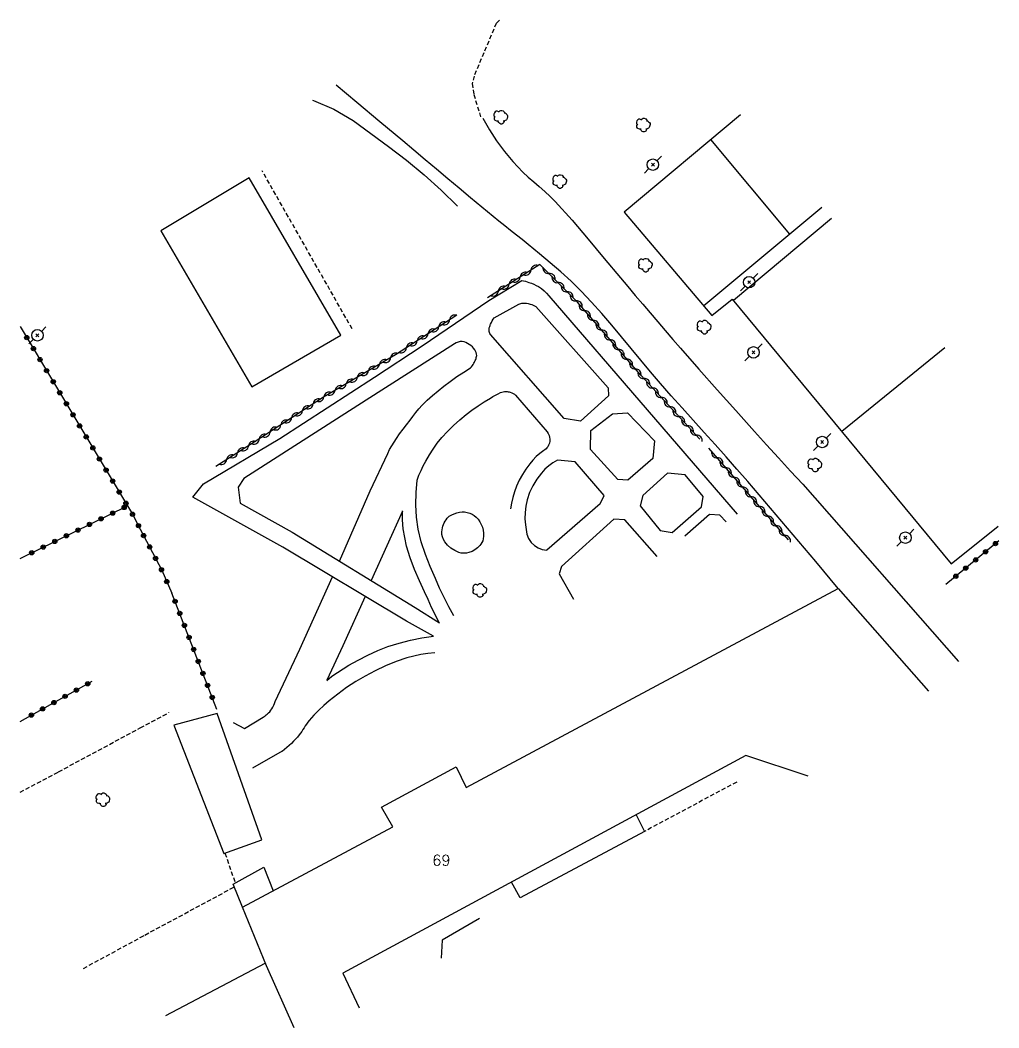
# Model space of a CAD drawing. Header units: millimetres. Extents: x 254999 to 256000, y 142999 to 144000.
# Drawn here: x 255000 to 255114.1, y 143183.1 to 143300.6 of the extents above; entities that cross this region are included whole.
import ezdxf
from ezdxf.enums import TextEntityAlignment as Align

# ---------------------------------------------------------------- set-up
doc = ezdxf.new("R2010")
doc.units = ezdxf.units.MM
doc.linetypes.add('DASHED', pattern=[0.75, 0.5, -0.25])
doc.layers.get('0').update_dxf_attribs({"linetype": 'CONTINUOUS'})
for name, color, linetype in [('W0017', 7, 'CONTINUOUS'), ('W0071', 7, 'CONTINUOUS'), ('W0101', 7, 'CONTINUOUS'), ('W0104', 1, 'CONTINUOUS'), ('W0112', 1, 'DASHED'), ('W0120', 7, 'CONTINUOUS'), ('W0300', 7, 'CONTINUOUS'), ('W0310', 3, 'CONTINUOUS'), ('W0323', 7, 'CONTINUOUS'), ('W0333', 7, 'CONTINUOUS'), ('W0473', 7, 'CONTINUOUS'), ('W0991', 7, 'CONTINUOUS')]:
    doc.layers.add(name, color=color, linetype=linetype)
doc.styles.get("Standard").update_dxf_attribs({"font": 'romans.shx', "width": 0.85})

# ---------------------------------------------------------------- blocks, each defined once
blk = doc.blocks.new('T473')
for p, q in [((-0.166667, 0.166667), (0.166667, -0.166667)), ((-0.166667, -0.166667), (0.166667, 0.166667)), ((0.500001, 0.500001), (1.000002, 1.000002)), ((-1.000002, -1.000002), (-0.500001, -0.500001))]:
    blk.add_line(p, q)
blk.add_ellipse((0, 0), major_axis=(0.471405, 0.471405), ratio=1, start_param=5.4977871438, end_param=11.780972451)
blk = doc.blocks.new('T300')
for p, q in [((-0.8, 0.51), (-0.86, 0.34)), ((-0.86, 0.34), (-0.86, 0.17)), ((-0.86, 0.17), (-0.74, 0.06)), ((-0.69, 0.63), (-0.8, 0.51)), ((-0.8, -0.06), (-0.74, 0.06)), ((-0.74, 0.06), (-0.69, 0.11)), ((-0.57, 0.69), (-0.69, 0.63)), ((-0.46, 0.69), (-0.57, 0.69)), ((-0.29, 0.63), (-0.46, 0.69)), ((-0.29, 0.63), (-0.17, 0.74)), ((-0.23, 0.57), (-0.29, 0.63)), ((-0.17, 0.74), (-0.06, 0.8)), ((-0.06, 0.8), (0.06, 0.8)), ((0.06, 0.8), (0.23, 0.74)), ((0.23, 0.74), (0.34, 0.63)), ((0.34, 0.63), (0.4, 0.51)), ((0.46, 0.46), (0.34, 0.46)), ((0.4, 0.51), (0.4, 0.46)), ((0.57, 0.4), (0.46, 0.46)), ((0.57, 0.4), (0.69, 0.29)), ((0.69, 0.29), (0.74, 0.17)), ((0.74, 0.06), (0.69, -0.17)), ((0.74, 0.17), (0.74, 0.06)), ((-0.8, -0.17), (-0.8, -0.06)), ((-0.8, -0.23), (-0.8, -0.17)), ((-0.74, -0.34), (-0.8, -0.23)), ((-0.69, -0.4), (-0.74, -0.34)), ((-0.51, -0.46), (-0.69, -0.4)), ((-0.4, -0.46), (-0.51, -0.46)), ((-0.4, -0.46), (-0.34, -0.46)), ((-0.34, -0.46), (-0.34, -0.4)), ((-0.34, -0.51), (-0.34, -0.46)), ((-0.29, -0.63), (-0.34, -0.51)), ((-0.17, -0.74), (-0.29, -0.63)), ((-0.06, -0.8), (-0.17, -0.74)), ((0.06, -0.8), (-0.06, -0.8)), ((0.17, -0.74), (0.06, -0.8)), ((0.23, -0.69), (0.17, -0.74)), ((0.29, -0.46), (0.23, -0.46)), ((0.29, -0.63), (0.23, -0.69)), ((0.46, -0.4), (0.29, -0.46)), ((0.34, -0.51), (0.29, -0.63)), ((0.34, -0.51), (0.34, -0.46)), ((0.57, -0.34), (0.46, -0.4)), ((0.63, -0.29), (0.57, -0.34)), ((0.69, -0.17), (0.63, -0.29))]:
    blk.add_line(p, q)
blk = doc.blocks.new('t310o')
at = {"color": 0, "linetype": 'Continuous'}
for centre, start, end in [((-0.5, 0.38), 216.8699, 323.1304), ((0.5, -0.37), 36.8699, 143.1303)]:
    blk.add_arc(centre, 0.625, start, end, dxfattribs=at)
blk = doc.blocks.new('t323o')
at = {"color": 0, "linetype": 'Continuous'}
for radius in [0.25, 0.15]:
    blk.add_circle((0, 0), radius, dxfattribs=at)

msp = doc.modelspace()

# ---------------------------------------------------------------- linework, layer by layer
at = {"layer": 'W0017'}
for points in [[(255095.33, 143234.35), (255092.72, 143237.48), (255090.1, 143240.61), (255087.45, 143243.71), (255084.79, 143246.8), (255083.53, 143248.24), (255082.26, 143249.68), (255080.99, 143251.11), (255079.71, 143252.53), (255078.43, 143253.95), (255077.15, 143255.38), (255075.88, 143256.81), (255074.62, 143258.25), (255073.46, 143259.59), (255072.33, 143260.95), (255071.2, 143262.32), (255070.08, 143263.69), (255068.94, 143265.05), (255067.78, 143266.4), (255066.6, 143267.72), (255065.38, 143269.01), (255064.21, 143270.14), (255063, 143271.23), (255061.77, 143272.29), (255060.53, 143273.34), (255059.87, 143273.9), (255059.19, 143274.45), (255058.52, 143275), (255057.83, 143275.54), (255057.15, 143276.08), (255056.47, 143276.62), (255055.79, 143277.16), (255055.12, 143277.71), (255053.79, 143278.8), (255052.47, 143279.89), (255051.15, 143280.99), (255049.84, 143282.1), (255048.52, 143283.2), (255047.21, 143284.3), (255045.89, 143285.41), (255044.58, 143286.51), (255041.91, 143288.74), (255039.25, 143290.98), (255036.84, 143292.99)], [(255053.92, 143289.14), (255054.69, 143287.81), (255055.53, 143286.53), (255056.44, 143285.29), (255057.41, 143284.1), (255057.98, 143283.47), (255058.59, 143282.87), (255059.21, 143282.3), (255059.85, 143281.74), (255060.49, 143281.18), (255061.13, 143280.62), (255061.75, 143280.04), (255062.35, 143279.44), (255064.32, 143277.28), (255066.21, 143275.05), (255068.07, 143272.79), (255069.95, 143270.55), (255070.82, 143269.53), (255071.69, 143268.5), (255072.56, 143267.47), (255073.43, 143266.45), (255074.3, 143265.42), (255075.18, 143264.4), (255076.05, 143263.37), (255076.94, 143262.36), (255079.08, 143259.91), (255081.23, 143257.49), (255083.4, 143255.07), (255085.57, 143252.65), (255086.97, 143251.1), (255088.37, 143249.56), (255089.78, 143248.02), (255091.2, 143246.48)], [(255091.2, 143246.48), (255109.35, 143225.82)]]:
    msp.add_lwpolyline(points, dxfattribs=at)
at = {"layer": 'W0071'}
for points in [[(255030.62, 143239.14), (255020.11, 143244.97), (255021.38, 143246.55), (255030.26, 143251.84), (255041.3, 143258.97), (255046.84, 143262.64), (255054.62, 143267.9), (255058.46, 143270.23)], [(255058.46, 143270.23), (255058.67, 143270.19), (255058.88, 143270.14), (255059.09, 143270.08), (255059.29, 143270.01), (255059.58, 143269.91), (255059.86, 143269.8), (255060.14, 143269.67), (255060.4, 143269.52), (255060.74, 143269.29), (255061.05, 143269.03), (255061.34, 143268.75), (255061.61, 143268.45)], [(255061.61, 143268.45), (255073.08, 143255.16), (255083.55, 143243.01)], [(255055.23, 143265.9), (255058.12, 143267.48)], [(255058.12, 143267.48), (255058.23, 143267.53), (255058.34, 143267.56), (255058.46, 143267.58), (255058.58, 143267.59), (255058.79, 143267.6), (255059.01, 143267.58), (255059.22, 143267.54), (255059.43, 143267.49), (255059.61, 143267.44), (255059.77, 143267.38), (255059.94, 143267.3), (255060.1, 143267.21)], [(255060.09, 143267.21), (255068.51, 143257.71)], [(255054.81, 143263.94), (255054.74, 143264.05), (255054.69, 143264.17), (255054.66, 143264.3), (255054.64, 143264.42), (255054.64, 143264.52), (255054.65, 143264.62), (255054.67, 143264.71), (255054.7, 143264.8), (255054.73, 143264.89), (255054.76, 143264.98), (255054.79, 143265.07), (255054.83, 143265.15), (255054.91, 143265.35), (255055.01, 143265.54), (255055.11, 143265.73), (255055.23, 143265.9)], [(255052.48, 143260.06), (255052.6, 143260.19), (255052.7, 143260.32), (255052.79, 143260.46), (255052.88, 143260.61), (255052.93, 143260.71), (255052.99, 143260.82), (255053.04, 143260.92), (255053.09, 143261.03), (255053.13, 143261.14), (255053.16, 143261.26), (255053.19, 143261.38), (255053.2, 143261.5), (255053.18, 143261.67), (255053.14, 143261.84), (255053.07, 143262), (255052.99, 143262.14), (255052.85, 143262.34), (255052.7, 143262.51), (255052.52, 143262.66), (255052.33, 143262.79), (255052.14, 143262.91), (255051.94, 143263.01), (255051.73, 143263.08), (255051.5, 143263.11), (255051.27, 143263.11), (255051.04, 143263.06), (255050.82, 143262.98), (255050.61, 143262.87)], [(255068.51, 143257.71), (255068.57, 143256.81), (255065.31, 143253.83), (255063.38, 143254.17), (255054.8, 143263.94)], [(255050.61, 143262.87), (255040.34, 143256.3), (255026.05, 143247.16), (255025.41, 143246.16), (255025.62, 143244.28), (255031.7, 143240.89)], [(255042.83, 143250.09), (255043.06, 143250.54), (255043.31, 143250.98), (255043.57, 143251.41), (255043.84, 143251.84), (255044.22, 143252.38), (255044.62, 143252.91), (255045.03, 143253.43), (255045.44, 143253.95), (255045.77, 143254.4), (255046.11, 143254.84), (255046.46, 143255.27), (255046.83, 143255.69), (255047.43, 143256.28), (255048.06, 143256.85), (255048.7, 143257.39), (255049.36, 143257.91), (255050.12, 143258.48), (255050.9, 143259.03), (255051.69, 143259.56), (255052.49, 143260.06)], [(255055.98, 143257.18), (255056.14, 143257.22), (255056.29, 143257.26), (255056.45, 143257.28), (255056.61, 143257.29), (255056.74, 143257.28), (255056.86, 143257.27), (255056.99, 143257.25), (255057.11, 143257.22), (255057.28, 143257.15), (255057.44, 143257.07), (255057.59, 143256.98), (255057.73, 143256.87)], [(255046.25, 143246.96), (255046.47, 143247.53), (255046.72, 143248.09), (255046.98, 143248.64), (255047.27, 143249.18), (255047.69, 143249.9), (255048.13, 143250.59), (255048.61, 143251.27), (255049.13, 143251.92), (255049.79, 143252.65), (255050.49, 143253.34), (255051.22, 143254), (255051.97, 143254.62), (255052.65, 143255.14), (255053.36, 143255.63), (255054.08, 143256.1), (255054.81, 143256.54), (255055.1, 143256.71), (255055.39, 143256.88), (255055.69, 143257.03), (255055.99, 143257.18)], [(255057.72, 143256.87), (255061.42, 143252.6)], [(255061.43, 143252.6), (255061.55, 143252.4), (255061.64, 143252.19), (255061.7, 143251.97), (255061.72, 143251.74), (255061.71, 143251.51), (255061.67, 143251.28), (255061.59, 143251.06), (255061.48, 143250.86), (255061.39, 143250.73), (255061.28, 143250.61), (255061.15, 143250.51), (255061.01, 143250.43)], [(255061.02, 143250.43), (255060.57, 143250.09), (255060.15, 143249.71), (255059.76, 143249.3), (255059.39, 143248.87), (255058.94, 143248.26), (255058.53, 143247.62), (255058.16, 143246.96), (255057.84, 143246.27), (255057.6, 143245.62), (255057.4, 143244.96), (255057.26, 143244.29), (255057.16, 143243.61)], [(255037.22, 143237.52), (255040.78, 143245.73), (255042.83, 143250.09)], [(255062.61, 143249.29), (255062.09, 143248.99), (255061.61, 143248.64), (255061.16, 143248.24), (255060.75, 143247.79), (255060.22, 143247.08), (255059.75, 143246.32), (255059.37, 143245.51), (255059.08, 143244.67), (255058.92, 143243.94), (255058.84, 143243.21), (255058.83, 143242.47), (255058.89, 143241.74), (255058.96, 143241.22), (255059.06, 143240.69), (255059.25, 143240.17), (255059.55, 143239.71), (255059.93, 143239.35), (255060.37, 143239.08), (255060.85, 143238.9), (255061.36, 143238.82)], [(255067.61, 143244.21), (255068.04, 143245.16), (255064.68, 143249.12), (255062.61, 143249.29)], [(255050.55, 143231.15), (255049.96, 143232.21), (255049.4, 143233.29), (255048.87, 143234.39), (255048.39, 143235.51), (255047.8, 143236.91), (255047.24, 143238.32), (255046.75, 143239.77), (255046.4, 143241.25), (255046.2, 143242.67), (255046.11, 143244.1), (255046.13, 143245.53), (255046.25, 143246.96)], [(255044.54, 143243.37), (255040.9, 143235.27)], [(255048.84, 143230.35), (255048.39, 143231.24), (255047.95, 143232.14), (255047.53, 143233.04), (255047.13, 143233.95), (255046.55, 143235.25), (255045.97, 143236.56), (255045.45, 143237.9), (255045.03, 143239.27), (255044.81, 143240.28), (255044.65, 143241.31), (255044.56, 143242.34), (255044.54, 143243.38)], [(255074.22, 143238.08), (255070.47, 143242.35), (255069.19, 143242.42), (255063.07, 143236.89), (255062.8, 143236.06), (255064.5, 143233.08)], [(255082.27, 143242.09), (255081.55, 143242.9), (255080.32, 143242.98), (255077.46, 143240.43)], [(255029.73, 143221.16), (255032.58, 143227.28), (255036.39, 143235.69)], [(255040.21, 143233.41), (255037.59, 143227.65), (255035.73, 143223.64)], [(255046.05, 143232.13), (255048.85, 143230.34)], [(255048.15, 143228.77), (255045.03, 143230.52)], [(255035.73, 143223.63), (255036.34, 143224.11), (255036.98, 143224.56), (255037.63, 143224.99), (255038.3, 143225.39), (255039.4, 143226), (255040.53, 143226.58), (255041.67, 143227.11), (255042.86, 143227.57), (255044.15, 143227.98), (255045.48, 143228.32), (255046.81, 143228.59), (255048.16, 143228.78)], [(255048.31, 143226.82), (255047.49, 143226.75), (255046.68, 143226.64), (255045.87, 143226.47), (255045.08, 143226.26), (255043.81, 143225.83), (255042.58, 143225.33), (255041.37, 143224.75), (255040.19, 143224.13), (255039.1, 143223.49), (255038.04, 143222.79), (255037.01, 143222.04), (255036.02, 143221.26), (255035.39, 143220.72), (255034.79, 143220.16), (255034.21, 143219.57), (255033.67, 143218.95), (255033.51, 143218.75), (255033.36, 143218.54), (255033.22, 143218.33), (255033.09, 143218.11), (255032.95, 143217.9), (255032.82, 143217.68), (255032.67, 143217.47), (255032.52, 143217.27), (255032.31, 143217.01), (255032.09, 143216.77), (255031.85, 143216.53), (255031.62, 143216.29), (255031.36, 143216.05), (255031.09, 143215.8), (255030.82, 143215.57), (255030.54, 143215.34)], [(255028.3, 143219.36), (255028.43, 143219.43), (255028.55, 143219.51), (255028.67, 143219.6), (255028.79, 143219.69), (255028.94, 143219.83), (255029.08, 143219.98), (255029.21, 143220.14), (255029.33, 143220.31), (255029.45, 143220.52), (255029.56, 143220.73), (255029.65, 143220.95), (255029.73, 143221.17)], [(255024.83, 143218.7), (255026.14, 143218.02), (255028.31, 143219.35)], [(255030.55, 143215.36), (255027.07, 143213.38)]]:
    msp.add_lwpolyline(points, dxfattribs=at)
for points in [[(255073.73, 143249.48), (255070.82, 143246.95), (255069.65, 143247.06), (255066.45, 143250.55), (255066.52, 143252.76), (255069.02, 143254.71), (255070.79, 143254.81), (255073.93, 143251.55)], [(255076, 143240.86), (255079.4, 143243.85), (255079.6, 143245.07), (255077.48, 143247.6), (255075.43, 143247.78), (255072.57, 143245.17), (255072.26, 143243.98), (255074.6, 143241.11)]]:
    msp.add_lwpolyline(points, close=True, dxfattribs=at)
at = {"layer": 'W0101'}
for points in [[(255031.95, 143183.13), (255028.71, 143190.34), (255025.91, 143197.19), (255043.42, 143206.55), (255042.12, 143208.85), (255050.8, 143213.55), (255051.97, 143211.15), (255095.33, 143234.35), (255105.87, 143222.37)], [(255091.84, 143212.45), (255084.57, 143214.87), (255037.61, 143189.49), (255037.61, 143189.5), (255039.52, 143185.48)]]:
    msp.add_lwpolyline(points, dxfattribs=at)
at = {"layer": 'W0104'}
for points in [[(255052.3, 143238.52), (255052.01, 143238.46), (255051.7, 143238.44), (255051.4, 143238.47), (255051.11, 143238.55), (255050.64, 143238.76), (255050.2, 143239.04), (255049.82, 143239.39), (255049.49, 143239.79), (255049.33, 143240.06), (255049.22, 143240.35), (255049.15, 143240.65), (255049.14, 143240.96), (255049.16, 143241.17), (255049.2, 143241.39), (255049.25, 143241.59), (255049.32, 143241.8), (255049.41, 143241.99), (255049.52, 143242.18), (255049.64, 143242.36), (255049.77, 143242.52), (255050.01, 143242.75), (255050.29, 143242.93), (255050.58, 143243.06), (255050.89, 143243.16), (255051.19, 143243.23), (255051.5, 143243.27), (255051.8, 143243.26), (255052.11, 143243.21), (255052.39, 143243.13), (255052.66, 143243.01), (255052.91, 143242.85), (255053.13, 143242.66), (255053.37, 143242.41), (255053.58, 143242.12), (255053.74, 143241.81), (255053.87, 143241.49), (255053.96, 143241.15), (255054.01, 143240.8), (255054.01, 143240.45), (255053.97, 143240.11), (255053.91, 143239.9), (255053.82, 143239.7), (255053.7, 143239.52), (255053.57, 143239.36), (255053.3, 143239.09), (255053, 143238.85), (255052.66, 143238.65)], [(255028.16, 143205.04), (255022.94, 143219.77), (255017.9, 143218.4), (255023.73, 143203.44)]]:
    msp.add_lwpolyline(points, close=True, dxfattribs=at)
for points in [[(255067.61, 143244.21), (255061.36, 143238.82)], [(255071.77, 143207.95), (255072.75, 143206.02)], [(255072.75, 143206.02), (255058.27, 143198.29)], [(255025.93, 143197.2), (255024.81, 143199.87), (255028.38, 143201.86), (255029.49, 143199.1)], [(255058.27, 143198.29), (255057.27, 143200.11)], [(255053.53, 143195.87), (255049.16, 143193.33), (255049.07, 143191.24)], [(255016.96, 143184.58), (255028.57, 143190.67)]]:
    msp.add_lwpolyline(points, dxfattribs=at)
at = {"layer": 'W0112'}
for points in [[(255055.88, 143300.58), (255055.49, 143300.21), (255052.9, 143294.07), (255052.69, 143293.19), (255052.86, 143291.93), (255053.72, 143289.11)], [(255038.69, 143264.6), (255028.21, 143283)], [(255014, 143218.09), (255017.33, 143219.87)], [(255000, 143210.61), (255004.48, 143212.98), (255014, 143218.09)], [(255083.5, 143211.77), (255072.75, 143206.02)], [(255023.87, 143203.48), (255025.06, 143200.01)], [(255014, 143193.65), (255014.54, 143193.95), (255024.95, 143199.55)], [(255007.38, 143190.06), (255014, 143193.65)]]:
    msp.add_lwpolyline(points, dxfattribs=at)
at = {"layer": 'W0120'}
for points in [[(255031.7, 143240.89), (255046.05, 143232.13)], [(255045.03, 143230.52), (255030.62, 143239.14)]]:
    msp.add_lwpolyline(points, dxfattribs=at)
at = {"layer": 'W0300'}
msp.add_lwpolyline([(255034.08, 143291.24), (255034.17, 143291.22), (255036.57, 143290.22), (255038.79, 143288.88), (255040.88, 143287.38), (255042.92, 143285.87), (255045.04, 143284.25), (255047.09, 143282.55), (255049.06, 143280.77), (255050.96, 143278.9)], dxfattribs=at)
at = {"layer": 'W0310'}
for points in [[(255060.58, 143272.12), (255054.47, 143268.2)], [(255079.21, 143251.76), (255072.32, 143259.21), (255064.96, 143267.7), (255060.58, 143272.12)], [(255050.89, 143266.19), (255043.75, 143261.57)], [(255043.75, 143261.57), (255035.34, 143256.64), (255027.28, 143251.39), (255022.79, 143248.56)], [(255089.53, 143240.02), (255080.25, 143250.7)]]:
    msp.add_lwpolyline(points, dxfattribs=at)
at = {"layer": 'W0323'}
for points in [[(255000, 143264.88), (255000.47, 143264.1), (255013.09, 143243.01), (255014, 143241.26)], [(255000, 143237.85), (255012.51, 143243.97)], [(255014, 143241.26), (255016.51, 143236.46), (255017.69, 143233.78)], [(255114.05, 143239.9), (255107.88, 143234.8)], [(255022.92, 143220.24), (255017.69, 143233.78)], [(255000, 143218.85), (255008.4, 143223.53)]]:
    msp.add_lwpolyline(points, dxfattribs=at)
at = {"layer": 'W0333'}
for points in [[(255083.95, 143289.54), (255070.38, 143278.2), (255080.62, 143266.17), (255082.99, 143268.06), (255108.5, 143237.22), (255113.98, 143241.6)], [(255089.68, 143275.63), (255080.5, 143286.66)], [(255093.42, 143278.74), (255079.66, 143267.3)], [(255094.55, 143277.46), (255083.12, 143267.89)], [(255107.75, 143262.4), (255095.76, 143252.62)]]:
    msp.add_lwpolyline(points, dxfattribs=at)
msp.add_lwpolyline([(255037.38, 143263.88), (255026.69, 143282.21), (255016.4, 143276.04), (255026.98, 143257.84)], close=True, dxfattribs=at)

# ---------------------------------------------------------------- block references
at = {"layer": 'W0300'}
for p in [(255056.06, 143289.27), (255072.67, 143288.35), (255062.92, 143281.77), (255072.9, 143272.02), (255079.75, 143264.8), (255092.66, 143248.73), (255053.6, 143234.11), (255009.69, 143209.72)]:
    msp.add_blockref('T300', p, dxfattribs=at)
at = {"layer": 'W0310'}
for p, rotation in [((255058.26, 143270.63), 212.6992153339221), ((255059.52, 143271.44), 212.6992153339221), ((255061.64, 143271.06), 134.6936780822065), ((255056.99, 143269.82), 212.6992153339221), ((255062.69, 143269.99), 134.6936780822065), ((255055.73, 143269.01), 212.6992153339221), ((255063.75, 143268.92), 134.6936780822065), ((255064.8, 143267.86), 134.6936780822065), ((255065.8, 143266.73), 130.9115575662508), ((255048.78, 143264.83), 212.9431470670518), ((255050.04, 143265.64), 212.9431470670518), ((255066.78, 143265.6), 130.9115575662508), ((255047.53, 143264.01), 212.9431470670518), ((255067.76, 143264.47), 130.9115575662508), ((255068.74, 143263.33), 130.9115575662508), ((255045.01, 143262.38), 212.9431470670518), ((255046.27, 143263.2), 212.9431470670518), ((255069.73, 143262.2), 130.9115575662508), ((255043.17, 143261.23), 210.358840110913), ((255070.71, 143261.06), 130.9115575662508), ((255041.87, 143260.47), 210.358840110913), ((255071.69, 143259.93), 130.9115575662508), ((255039.29, 143258.95), 210.358840110913), ((255040.58, 143259.71), 210.358840110913), ((255072.69, 143258.81), 132.7527719187797), ((255037.99, 143258.19), 210.358840110913), ((255073.7, 143257.71), 132.7527719187797), ((255035.4, 143256.68), 210.358840110913), ((255036.7, 143257.44), 210.358840110913), ((255074.72, 143256.61), 132.7527719187797), ((255034.14, 143255.86), 213.116765375507), ((255075.74, 143255.51), 132.7527719187797), ((255031.63, 143254.22), 213.116765375507), ((255032.89, 143255.04), 213.116765375507), ((255076.76, 143254.4), 132.7527719187797), ((255030.38, 143253.4), 213.116765375507), ((255077.78, 143253.3), 132.7527719187797), ((255027.86, 143251.76), 213.116765375507), ((255029.12, 143252.58), 213.116765375507), ((255078.8, 143252.2), 132.7527719187797), ((255026.6, 143250.95), 212.1541228412102), ((255025.33, 143250.16), 212.1541228412102), ((255081.24, 143249.56), 130.987027268684), ((255024.06, 143249.36), 212.1541228412102), ((255082.22, 143248.43), 130.987027268684), ((255083.2, 143247.3), 130.987027268684), ((255084.19, 143246.17), 130.987027268684), ((255085.17, 143245.03), 130.987027268684), ((255086.15, 143243.9), 130.987027268684), ((255087.14, 143242.77), 130.987027268684), ((255088.12, 143241.64), 130.987027268684), ((255089.11, 143240.51), 130.987027268684)]:
    msp.add_blockref('t310o', p, dxfattribs=dict(at, rotation=rotation))
at = {"layer": 'W0323'}
for p, rotation in [((255000.77, 143263.59), 300.8869836722321), ((255001.54, 143262.3), 300.8869836722321), ((255002.31, 143261.02), 300.8869836722321), ((255003.08, 143259.73), 300.8869836722321), ((255003.85, 143258.44), 300.8869836722321), ((255004.62, 143257.15), 300.8869836722321), ((255005.39, 143255.87), 300.8869836722321), ((255006.16, 143254.58), 300.8869836722321), ((255006.93, 143253.29), 300.8869836722321), ((255007.7, 143252.01), 300.8869836722321), ((255008.47, 143250.72), 300.8869836722321), ((255009.24, 143249.43), 300.8869836722321), ((255010.01, 143248.14), 300.8869836722321), ((255010.78, 143246.86), 300.8869836722321), ((255011.55, 143245.57), 300.8869836722321), ((255012.32, 143244.28), 300.8869836722321), ((255010.78, 143243.12), 26.09214064901986), ((255012.12, 143243.78), 26.09214064901986), ((255013.09, 143242.99), 297.557296967292), ((255008.08, 143241.8), 26.09214064901986), ((255009.43, 143242.46), 26.09214064901986), ((255013.79, 143241.66), 297.557296967292), ((255005.39, 143240.49), 26.09214064901986), ((255006.74, 143241.15), 26.09214064901986), ((255014.39, 143240.51), 297.5572969672061), ((255004.04, 143239.83), 26.09214064901986), ((255113.66, 143239.58), 219.5436342778431), ((255001.35, 143238.51), 26.09214064901986), ((255002.69, 143239.17), 26.09214064901986), ((255015.09, 143239.18), 297.5572969672061), ((255112.51, 143238.62), 219.5436342778431), ((255015.78, 143237.85), 297.5572969672061), ((255111.35, 143237.67), 219.5436342778431), ((255016.47, 143236.52), 297.5572969672061), ((255109.04, 143235.76), 219.5436342778431), ((255110.19, 143236.71), 219.5436342778431), ((255017.08, 143235.15), 293.8732309260519), ((255018.06, 143232.84), 111.1361901747714), ((255018.6, 143231.44), 111.1361901747714), ((255019.14, 143230.04), 111.1361901747714), ((255019.68, 143228.64), 111.1361901747714), ((255020.22, 143227.24), 111.1361901747714), ((255020.76, 143225.84), 111.1361901747714), ((255021.3, 143224.44), 111.1361901747714), ((255007.87, 143223.23), 29.08471413686835), ((255021.84, 143223.04), 111.1361901747714), ((255005.24, 143221.77), 29.08471413686835), ((255006.55, 143222.5), 29.08471413686835), ((255022.38, 143221.64), 111.1361901747714), ((255003.93, 143221.04), 29.08471413686835), ((255001.31, 143219.58), 29.08471413686835), ((255002.62, 143220.31), 29.08471413686835)]:
    msp.add_blockref('t323o', p, dxfattribs=dict(at, rotation=rotation))
at = {"layer": 'W0473'}
for p in [(255073.74, 143283.74), (255084.95, 143270.04), (255002.01, 143263.85), (255085.46, 143261.86), (255093.47, 143251.41), (255103.16, 143240.26)]:
    msp.add_blockref('T473', p, dxfattribs=at)

# ---------------------------------------------------------------- texts
at = {"layer": 'W0991'}
msp.add_text('69', height=1.25, dxfattribs=at).set_placement((255049.09, 143202.67), align=Align.MIDDLE_CENTER)

doc.saveas('drawing.dxf')
